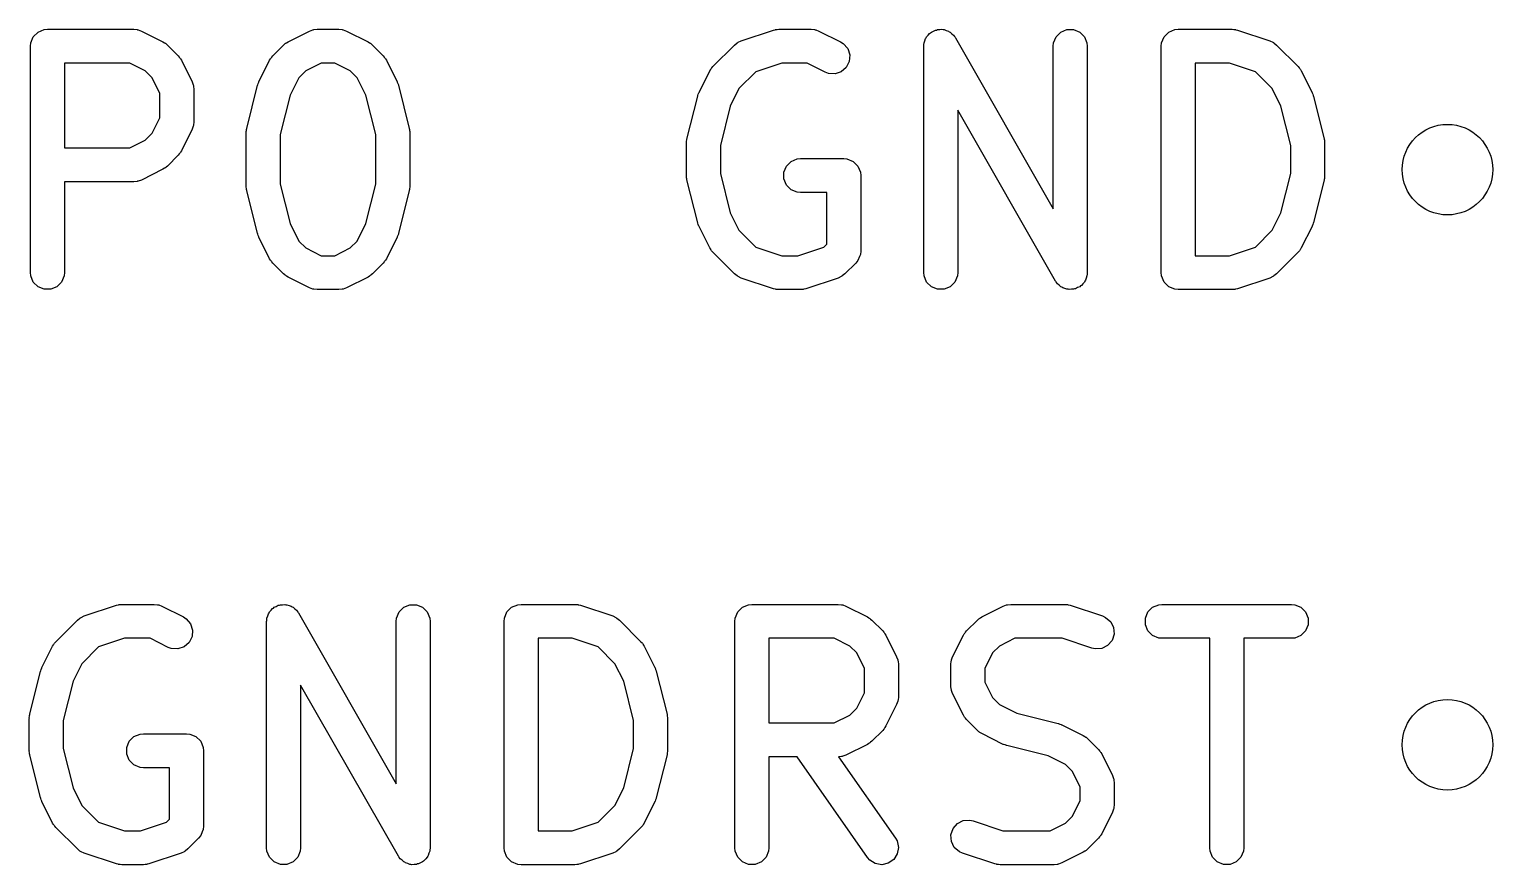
# Model space of a CAD drawing. Extents: x 2.61 to 8.6, y -5.69 to -1.89.
# Drawn here: x 7.8631 to 8.1173, y -2.4371 to -2.2918 of the extents above; entities that cross this region are included whole.
import ezdxf

# ---------------------------------------------------------------- set-up
doc = ezdxf.new("R2010")
doc.units = 0
doc.header["$MEASUREMENT"] = 0
doc.layers.add('BLACK', color=7, linetype='CONTINUOUS')

msp = doc.modelspace()

# ---------------------------------------------------------------- linework, layer by layer
at = {"layer": 'BLACK', "linetype": 'CONTINUOUS'}
for p, q in [((7.86332, -2.29421), (7.86376, -2.29315)), ((7.86376, -2.29315), (7.86458, -2.29233)), ((7.86458, -2.29233), (7.86564, -2.29189)), ((7.86564, -2.29189), (7.86622, -2.29184)), ((7.86622, -2.29184), (7.88121, -2.29184)), ((7.88121, -2.29184), (7.88179, -2.29189)), ((7.88179, -2.29189), (7.88189, -2.29193)), ((7.88189, -2.29193), (7.88199, -2.29194)), ((7.88199, -2.29194), (7.88254, -2.29215)), ((7.88254, -2.29215), (7.88628, -2.29402)), ((7.90802, -2.29402), (7.91177, -2.29215)), ((7.91177, -2.29215), (7.91231, -2.29194)), ((7.91231, -2.29194), (7.91241, -2.29193)), ((7.91241, -2.29193), (7.91251, -2.29189)), ((7.91251, -2.29189), (7.91309, -2.29184)), ((7.91309, -2.29184), (7.91684, -2.29184)), ((7.91684, -2.29184), (7.91741, -2.29189)), ((7.91741, -2.29189), (7.91751, -2.29193)), ((7.91751, -2.29193), (7.91762, -2.29194)), ((7.91762, -2.29194), (7.91816, -2.29215)), ((7.91816, -2.29215), (7.92191, -2.29402)), ((7.98675, -2.29386), (7.99237, -2.29199)), ((7.99237, -2.29199), (7.99266, -2.29192)), ((7.99266, -2.29192), (7.99273, -2.29189)), ((7.99273, -2.29189), (7.99284, -2.29188)), ((7.99284, -2.29188), (7.99294, -2.29186)), ((7.99294, -2.29186), (7.99302, -2.29187)), ((7.99302, -2.29187), (7.99331, -2.29184)), ((7.99331, -2.29184), (7.99893, -2.29184)), ((7.99893, -2.29184), (7.99951, -2.29189)), ((7.99951, -2.29189), (7.99961, -2.29193)), ((7.99961, -2.29193), (7.99971, -2.29194)), ((7.99971, -2.29194), (8.00025, -2.29215)), ((8.00025, -2.29215), (8.004, -2.29402)), ((8.01879, -2.29347), (8.0189, -2.29332)), ((8.0189, -2.29332), (8.01897, -2.29315)), ((8.01897, -2.29315), (8.01925, -2.29287)), ((8.01925, -2.29287), (8.01949, -2.29256)), ((8.01949, -2.29256), (8.01966, -2.29247)), ((8.01966, -2.29247), (8.01979, -2.29233)), ((8.01979, -2.29233), (8.02015, -2.29218)), ((8.02015, -2.29218), (8.02049, -2.29199)), ((8.02049, -2.29199), (8.02068, -2.29197)), ((8.02068, -2.29197), (8.02085, -2.29189)), ((8.02085, -2.29189), (8.02125, -2.29189)), ((8.02125, -2.29189), (8.02163, -2.29184)), ((8.02163, -2.29184), (8.02182, -2.29189)), ((8.02182, -2.29189), (8.022, -2.29189)), ((8.022, -2.29189), (8.02237, -2.29204)), ((8.02237, -2.29204), (8.02275, -2.29215)), ((8.02275, -2.29215), (8.0229, -2.29226)), ((8.0229, -2.29226), (8.02307, -2.29233)), ((8.02307, -2.29233), (8.02335, -2.29261)), ((8.02335, -2.29261), (8.02366, -2.29285)), ((8.02366, -2.29285), (8.02383, -2.29309)), ((8.02383, -2.29309), (8.02388, -2.29315)), ((8.02388, -2.29315), (8.02391, -2.2932)), ((8.02391, -2.2932), (8.02399, -2.29333)), ((8.02399, -2.29333), (8.04097, -2.32304)), ((8.04103, -2.29421), (8.04147, -2.29315)), ((8.04147, -2.29315), (8.04229, -2.29233)), ((8.04229, -2.29233), (8.04335, -2.29189)), ((8.04335, -2.29189), (8.0445, -2.29189)), ((8.0445, -2.29189), (8.04557, -2.29233)), ((8.04557, -2.29233), (8.04638, -2.29315)), ((8.04638, -2.29315), (8.04682, -2.29421)), ((8.05978, -2.29421), (8.06022, -2.29315)), ((8.06022, -2.29315), (8.06103, -2.29233)), ((8.06103, -2.29233), (8.0621, -2.29189)), ((8.0621, -2.29189), (8.06267, -2.29184)), ((8.06267, -2.29184), (8.07205, -2.29184)), ((8.07205, -2.29184), (8.07234, -2.29187)), ((8.07234, -2.29187), (8.07242, -2.29186)), ((8.07242, -2.29186), (8.07252, -2.29188)), ((8.07252, -2.29188), (8.07262, -2.29189)), ((8.07262, -2.29189), (8.0727, -2.29192)), ((8.0727, -2.29192), (8.07298, -2.29199)), ((8.07298, -2.29199), (8.07861, -2.29386)), ((7.86326, -2.29479), (7.86332, -2.29421)), ((7.86326, -2.33416), (7.86326, -2.29479)), ((7.88628, -2.29402), (7.88653, -2.29418)), ((7.88653, -2.29418), (7.8866, -2.29421)), ((7.8866, -2.29421), (7.88669, -2.29428)), ((7.88669, -2.29428), (7.88677, -2.29433)), ((7.88677, -2.29433), (7.88683, -2.29439)), ((7.88683, -2.29439), (7.88705, -2.29458)), ((7.88705, -2.29458), (7.88893, -2.29645)), ((7.90537, -2.29645), (7.90725, -2.29458)), ((7.90725, -2.29458), (7.90747, -2.29439)), ((7.90747, -2.29439), (7.90753, -2.29433)), ((7.90753, -2.29433), (7.90761, -2.29428)), ((7.90761, -2.29428), (7.9077, -2.29421)), ((7.9077, -2.29421), (7.90777, -2.29418)), ((7.90777, -2.29418), (7.90802, -2.29402)), ((7.92191, -2.29402), (7.92215, -2.29418)), ((7.92215, -2.29418), (7.92223, -2.29421)), ((7.92223, -2.29421), (7.92231, -2.29428)), ((7.92231, -2.29428), (7.9224, -2.29433)), ((7.9224, -2.29433), (7.92245, -2.29439)), ((7.92245, -2.29439), (7.92267, -2.29458)), ((7.92267, -2.29458), (7.92455, -2.29645)), ((7.98185, -2.29833), (7.98559, -2.29458)), ((7.98559, -2.29458), (7.98604, -2.29421)), ((7.98604, -2.29421), (7.98614, -2.29417)), ((7.98614, -2.29417), (7.98622, -2.2941)), ((7.98622, -2.2941), (7.98675, -2.29386)), ((8.004, -2.29402), (8.00449, -2.29433)), ((8.00449, -2.29433), (8.00525, -2.2952)), ((8.00525, -2.2952), (8.00561, -2.2963)), ((8.01848, -2.29458), (8.0185, -2.29451)), ((8.01849, -2.29464), (8.01848, -2.29458)), ((8.01848, -2.29479), (8.01849, -2.29464)), ((8.01848, -2.33416), (8.01848, -2.29479)), ((8.0185, -2.29451), (8.01853, -2.29421)), ((8.01853, -2.29421), (8.01868, -2.29385)), ((8.01868, -2.29385), (8.01879, -2.29347)), ((8.04097, -2.29479), (8.04103, -2.29421)), ((8.04097, -2.32304), (8.04097, -2.29479)), ((8.04682, -2.29421), (8.04688, -2.29479)), ((8.04688, -2.29479), (8.04688, -2.33416)), ((8.05972, -2.29479), (8.05978, -2.29421)), ((8.05972, -2.33416), (8.05972, -2.29479)), ((8.07861, -2.29386), (8.07913, -2.2941)), ((8.07913, -2.2941), (8.07921, -2.29417)), ((8.07921, -2.29417), (8.07931, -2.29421)), ((8.07931, -2.29421), (8.07976, -2.29458)), ((8.07976, -2.29458), (8.08351, -2.29833)), ((7.88052, -2.29774), (7.86917, -2.29774)), ((7.86917, -2.29774), (7.86917, -2.31246)), ((7.88322, -2.29909), (7.88052, -2.29774)), ((7.88893, -2.29645), (7.88911, -2.29668)), ((7.88911, -2.29668), (7.88917, -2.29673)), ((7.88917, -2.29673), (7.88923, -2.29682)), ((7.88923, -2.29682), (7.88929, -2.2969)), ((7.88929, -2.2969), (7.88932, -2.29697)), ((7.88932, -2.29697), (7.88948, -2.29722)), ((7.88948, -2.29722), (7.89135, -2.30097)), ((7.90295, -2.30097), (7.90482, -2.29722)), ((7.90482, -2.29722), (7.90498, -2.29697)), ((7.90498, -2.29697), (7.90501, -2.2969)), ((7.90501, -2.2969), (7.90507, -2.29682)), ((7.90507, -2.29682), (7.90513, -2.29673)), ((7.90513, -2.29673), (7.90519, -2.29668)), ((7.90519, -2.29668), (7.90537, -2.29645)), ((7.91378, -2.29774), (7.91109, -2.29909)), ((7.91614, -2.29774), (7.91378, -2.29774)), ((7.91884, -2.29909), (7.91614, -2.29774)), ((7.92455, -2.29645), (7.92473, -2.29668)), ((7.92473, -2.29668), (7.92479, -2.29673)), ((7.92479, -2.29673), (7.92485, -2.29682)), ((7.92485, -2.29682), (7.92491, -2.2969)), ((7.92491, -2.2969), (7.92494, -2.29697)), ((7.92494, -2.29697), (7.9251, -2.29722)), ((7.9251, -2.29722), (7.92698, -2.30097)), ((7.9816, -2.2986), (7.98166, -2.29855)), ((7.98166, -2.29855), (7.98185, -2.29833)), ((7.99379, -2.29774), (7.98928, -2.29925)), ((7.99823, -2.29774), (7.99379, -2.29774)), ((8.00136, -2.29931), (7.99823, -2.29774)), ((8.00501, -2.29848), (8.00414, -2.29923)), ((8.00553, -2.29744), (8.00501, -2.29848)), ((8.00561, -2.2963), (8.00553, -2.29744)), ((8.07157, -2.29774), (8.06563, -2.29774)), ((8.06563, -2.29774), (8.06563, -2.33121)), ((8.07608, -2.29925), (8.07157, -2.29774)), ((8.08351, -2.29833), (8.08369, -2.29855)), ((8.08369, -2.29855), (8.08375, -2.2986)), ((7.88441, -2.30029), (7.88322, -2.29909)), ((7.88576, -2.30299), (7.88441, -2.30029)), ((7.89135, -2.30097), (7.89156, -2.30151)), ((7.90283, -2.30127), (7.90292, -2.30103)), ((7.90292, -2.30103), (7.90293, -2.30101)), ((7.90293, -2.30101), (7.90295, -2.30097)), ((7.90989, -2.30029), (7.90837, -2.30332)), ((7.91109, -2.29909), (7.90989, -2.30029)), ((7.92003, -2.30029), (7.91884, -2.29909)), ((7.92155, -2.30332), (7.92003, -2.30029)), ((7.92698, -2.30097), (7.92699, -2.30101)), ((7.92699, -2.30101), (7.927, -2.30103)), ((7.927, -2.30103), (7.92709, -2.30127)), ((7.97942, -2.30284), (7.98129, -2.29909)), ((7.98129, -2.29909), (7.98145, -2.29885)), ((7.98145, -2.29885), (7.98148, -2.29877)), ((7.98148, -2.29877), (7.98154, -2.29869)), ((7.98154, -2.29869), (7.9816, -2.2986)), ((7.98928, -2.29925), (7.98636, -2.30216)), ((8.0019, -2.29951), (8.00136, -2.29931)), ((8.00305, -2.29959), (8.0019, -2.29951)), ((8.00414, -2.29923), (8.00305, -2.29959)), ((8.07899, -2.30216), (8.07608, -2.29925)), ((8.08375, -2.2986), (8.08381, -2.29869)), ((8.08381, -2.29869), (8.08388, -2.29877)), ((8.08388, -2.29877), (8.08391, -2.29885)), ((8.08391, -2.29885), (8.08406, -2.29909)), ((8.08406, -2.29909), (8.08594, -2.30284)), ((7.88576, -2.30722), (7.88576, -2.30299)), ((7.89156, -2.30151), (7.89157, -2.30162)), ((7.89157, -2.30162), (7.89161, -2.30171)), ((7.89161, -2.30171), (7.89167, -2.30229)), ((7.89167, -2.30229), (7.89167, -2.30791)), ((7.90085, -2.30907), (7.90272, -2.30157)), ((7.90272, -2.30157), (7.90274, -2.30153)), ((7.90274, -2.30151), (7.90283, -2.30127)), ((7.90274, -2.30153), (7.90274, -2.30151)), ((7.90837, -2.30332), (7.90666, -2.31015)), ((7.92326, -2.31015), (7.92155, -2.30332)), ((7.92709, -2.30127), (7.92718, -2.30151)), ((7.92718, -2.30151), (7.92718, -2.30153)), ((7.92718, -2.30153), (7.9272, -2.30157)), ((7.9272, -2.30157), (7.92907, -2.30907)), ((7.97732, -2.31095), (7.97919, -2.30345)), ((7.97919, -2.30345), (7.97921, -2.30341)), ((7.97921, -2.30338), (7.9793, -2.30314)), ((7.97921, -2.30341), (7.97921, -2.30338)), ((7.9793, -2.30314), (7.97939, -2.3029)), ((7.97939, -2.3029), (7.9794, -2.30289)), ((7.9794, -2.30289), (7.97942, -2.30284)), ((7.98636, -2.30216), (7.98484, -2.30519)), ((8.08051, -2.30519), (8.07899, -2.30216)), ((8.08594, -2.30284), (8.08595, -2.30289)), ((8.08595, -2.30289), (8.08597, -2.3029)), ((8.08597, -2.3029), (8.08605, -2.30314)), ((8.08605, -2.30314), (8.08614, -2.30338)), ((8.08614, -2.30338), (8.08615, -2.30341)), ((8.08615, -2.30341), (8.08616, -2.30345)), ((8.08616, -2.30345), (8.08804, -2.31095)), ((7.98484, -2.30519), (7.98314, -2.31203)), ((8.04136, -2.33563), (8.02438, -2.30591)), ((8.02438, -2.30591), (8.02438, -2.33416)), ((8.08222, -2.31203), (8.08051, -2.30519)), ((7.88441, -2.30991), (7.88576, -2.30722)), ((7.89156, -2.30869), (7.89135, -2.30923)), ((7.89157, -2.30859), (7.89156, -2.30869)), ((7.89161, -2.30849), (7.89157, -2.30859)), ((7.89167, -2.30791), (7.89161, -2.30849)), ((7.88052, -2.31246), (7.88322, -2.31111)), ((7.88322, -2.31111), (7.88441, -2.30991)), ((7.89135, -2.30923), (7.88948, -2.31298)), ((7.90076, -2.30964), (7.90079, -2.30943)), ((7.90077, -2.30969), (7.90076, -2.30964)), ((7.90076, -2.30979), (7.90077, -2.30969)), ((7.90076, -2.31916), (7.90076, -2.30979)), ((7.90079, -2.30943), (7.90082, -2.30921)), ((7.90082, -2.30921), (7.90083, -2.30917)), ((7.90083, -2.30917), (7.90085, -2.30907)), ((7.90666, -2.31015), (7.90666, -2.3188)), ((7.92326, -2.3188), (7.92326, -2.31015)), ((7.92907, -2.30907), (7.92909, -2.30917)), ((7.92909, -2.30917), (7.92911, -2.30921)), ((7.92911, -2.30921), (7.92913, -2.30943)), ((7.92913, -2.30943), (7.92916, -2.30964)), ((7.92916, -2.30964), (7.92915, -2.30969)), ((7.92915, -2.30969), (7.92916, -2.30979)), ((7.92916, -2.30979), (7.92916, -2.31916)), ((7.97727, -2.3113), (7.97729, -2.31109)), ((7.97729, -2.31109), (7.9773, -2.31105)), ((7.9773, -2.31105), (7.97732, -2.31095)), ((8.08804, -2.31095), (8.08805, -2.31105)), ((8.08805, -2.31105), (8.08807, -2.31109)), ((8.08807, -2.31109), (8.08809, -2.3113)), ((7.86917, -2.31246), (7.88052, -2.31246)), ((7.88893, -2.31375), (7.88705, -2.31563)), ((7.88911, -2.31352), (7.88893, -2.31375)), ((7.88917, -2.31347), (7.88911, -2.31352)), ((7.88923, -2.31338), (7.88917, -2.31347)), ((7.88929, -2.3133), (7.88923, -2.31338)), ((7.88932, -2.31323), (7.88929, -2.3133)), ((7.88948, -2.31298), (7.88932, -2.31323)), ((7.97723, -2.31152), (7.97727, -2.3113)), ((7.97724, -2.31156), (7.97723, -2.31152)), ((7.97723, -2.31166), (7.97724, -2.31156)), ((7.97723, -2.31729), (7.97723, -2.31166)), ((7.98314, -2.31203), (7.98314, -2.31692)), ((8.08222, -2.31692), (8.08222, -2.31203)), ((8.08809, -2.3113), (8.08812, -2.31152)), ((8.08812, -2.31152), (8.08811, -2.31156)), ((8.08811, -2.31156), (8.08812, -2.31166)), ((8.08812, -2.31166), (8.08812, -2.31729)), ((7.88628, -2.31618), (7.88254, -2.31805)), ((7.88653, -2.31602), (7.88628, -2.31618)), ((7.8866, -2.31599), (7.88653, -2.31602)), ((7.88669, -2.31593), (7.8866, -2.31599)), ((7.88677, -2.31587), (7.88669, -2.31593)), ((7.88683, -2.31581), (7.88677, -2.31587)), ((7.88705, -2.31563), (7.88683, -2.31581)), ((7.99416, -2.31671), (7.9946, -2.31565)), ((7.9946, -2.31565), (7.99542, -2.31483)), ((7.99542, -2.31483), (7.99648, -2.31439)), ((7.99648, -2.31439), (7.99706, -2.31433)), ((7.99706, -2.31433), (8.00456, -2.31433)), ((8.00456, -2.31433), (8.00513, -2.31439)), ((8.00513, -2.31439), (8.0062, -2.31483)), ((8.0062, -2.31483), (8.00701, -2.31565)), ((8.00701, -2.31565), (8.00745, -2.31671)), ((7.88121, -2.31837), (7.86917, -2.31837)), ((7.86917, -2.31837), (7.86917, -2.33416)), ((7.88179, -2.31831), (7.88121, -2.31837)), ((7.88189, -2.31827), (7.88179, -2.31831)), ((7.88199, -2.31826), (7.88189, -2.31827)), ((7.88254, -2.31805), (7.88199, -2.31826)), ((7.90666, -2.3188), (7.90837, -2.32563)), ((7.92155, -2.32563), (7.92326, -2.3188)), ((7.97724, -2.31739), (7.97723, -2.31729)), ((7.97723, -2.31743), (7.97724, -2.31739)), ((7.97727, -2.31765), (7.97723, -2.31743)), ((7.97729, -2.31786), (7.97727, -2.31765)), ((7.9773, -2.3179), (7.97729, -2.31786)), ((7.97732, -2.318), (7.9773, -2.3179)), ((7.97919, -2.3255), (7.97732, -2.318)), ((7.98314, -2.31692), (7.98484, -2.32376)), ((7.99416, -2.31786), (7.99416, -2.31671)), ((7.9946, -2.31893), (7.99416, -2.31786)), ((8.00745, -2.31671), (8.00751, -2.31729)), ((8.00751, -2.31729), (8.00751, -2.33041)), ((8.08051, -2.32376), (8.08222, -2.31692)), ((8.08804, -2.318), (8.08616, -2.3255)), ((8.08805, -2.3179), (8.08804, -2.318)), ((8.08807, -2.31786), (8.08805, -2.3179)), ((8.08809, -2.31765), (8.08807, -2.31786)), ((8.08812, -2.31743), (8.08809, -2.31765)), ((8.08812, -2.31729), (8.08811, -2.31739)), ((8.08811, -2.31739), (8.08812, -2.31743)), ((7.90077, -2.31926), (7.90076, -2.31916)), ((7.90076, -2.31931), (7.90077, -2.31926)), ((7.90079, -2.31952), (7.90076, -2.31931)), ((7.90082, -2.31974), (7.90079, -2.31952)), ((7.90083, -2.31978), (7.90082, -2.31974)), ((7.90085, -2.31988), (7.90083, -2.31978)), ((7.90272, -2.32738), (7.90085, -2.31988)), ((7.92907, -2.31988), (7.9272, -2.32738)), ((7.92909, -2.31978), (7.92907, -2.31988)), ((7.92911, -2.31974), (7.92909, -2.31978)), ((7.92913, -2.31952), (7.92911, -2.31974)), ((7.92916, -2.31931), (7.92913, -2.31952)), ((7.92916, -2.31916), (7.92915, -2.31926)), ((7.92915, -2.31926), (7.92916, -2.31931)), ((7.99542, -2.31974), (7.9946, -2.31893)), ((7.99648, -2.32018), (7.99542, -2.31974)), ((7.99706, -2.32024), (7.99648, -2.32018)), ((8.0016, -2.32024), (7.99706, -2.32024)), ((8.0016, -2.32919), (8.0016, -2.32024)), ((7.98484, -2.32376), (7.98636, -2.32679)), ((8.07899, -2.32679), (8.08051, -2.32376)), ((7.90837, -2.32563), (7.90989, -2.32866)), ((7.92003, -2.32866), (7.92155, -2.32563)), ((7.97921, -2.32554), (7.97919, -2.3255)), ((7.97921, -2.32557), (7.97921, -2.32554)), ((7.9793, -2.32581), (7.97921, -2.32557)), ((7.97939, -2.32605), (7.9793, -2.32581)), ((7.9794, -2.32606), (7.97939, -2.32605)), ((7.97942, -2.32611), (7.9794, -2.32606)), ((7.98129, -2.32986), (7.97942, -2.32611)), ((8.08594, -2.32611), (8.08406, -2.32986)), ((8.08595, -2.32606), (8.08594, -2.32611)), ((8.08597, -2.32605), (8.08595, -2.32606)), ((8.08605, -2.32581), (8.08597, -2.32605)), ((8.08614, -2.32557), (8.08605, -2.32581)), ((8.08615, -2.32554), (8.08614, -2.32557)), ((8.08616, -2.3255), (8.08615, -2.32554)), ((7.90274, -2.32742), (7.90272, -2.32738)), ((7.90274, -2.32744), (7.90274, -2.32742)), ((7.90283, -2.32768), (7.90274, -2.32744)), ((7.90292, -2.32792), (7.90283, -2.32768)), ((7.90293, -2.32794), (7.90292, -2.32792)), ((7.90295, -2.32798), (7.90293, -2.32794)), ((7.90482, -2.33173), (7.90295, -2.32798)), ((7.90989, -2.32866), (7.91109, -2.32986)), ((7.91884, -2.32986), (7.92003, -2.32866)), ((7.92698, -2.32798), (7.9251, -2.33173)), ((7.92699, -2.32794), (7.92698, -2.32798)), ((7.927, -2.32792), (7.92699, -2.32794)), ((7.92709, -2.32768), (7.927, -2.32792)), ((7.92718, -2.32744), (7.92709, -2.32768)), ((7.9272, -2.32738), (7.92718, -2.32742)), ((7.92718, -2.32742), (7.92718, -2.32744)), ((7.98636, -2.32679), (7.98928, -2.3297)), ((8.07608, -2.3297), (8.07899, -2.32679)), ((7.91109, -2.32986), (7.91378, -2.33121)), ((7.91378, -2.33121), (7.91614, -2.33121)), ((7.91614, -2.33121), (7.91884, -2.32986)), ((7.98145, -2.3301), (7.98129, -2.32986)), ((7.98148, -2.33018), (7.98145, -2.3301)), ((7.98154, -2.33026), (7.98148, -2.33018)), ((7.9816, -2.33035), (7.98154, -2.33026)), ((7.98166, -2.3304), (7.9816, -2.33035)), ((7.98185, -2.33062), (7.98166, -2.3304)), ((7.98559, -2.33437), (7.98185, -2.33062)), ((7.98928, -2.3297), (7.99379, -2.33121)), ((7.99379, -2.33121), (7.99658, -2.33121)), ((7.99658, -2.33121), (8.00109, -2.3297)), ((8.00109, -2.3297), (8.0016, -2.32919)), ((8.0073, -2.33136), (8.00701, -2.33205)), ((8.00745, -2.33099), (8.0073, -2.33136)), ((8.00751, -2.33041), (8.00745, -2.33099)), ((8.06563, -2.33121), (8.07157, -2.33121)), ((8.07157, -2.33121), (8.07608, -2.3297)), ((8.08351, -2.33062), (8.07976, -2.33437)), ((8.08369, -2.3304), (8.08351, -2.33062)), ((8.08375, -2.33035), (8.08369, -2.3304)), ((8.08381, -2.33026), (8.08375, -2.33035)), ((8.08388, -2.33018), (8.08381, -2.33026)), ((8.08391, -2.3301), (8.08388, -2.33018)), ((8.08406, -2.32986), (8.08391, -2.3301)), ((7.90498, -2.33198), (7.90482, -2.33173)), ((7.90501, -2.33205), (7.90498, -2.33198)), ((7.90507, -2.33213), (7.90501, -2.33205)), ((7.90513, -2.33222), (7.90507, -2.33213)), ((7.90519, -2.33227), (7.90513, -2.33222)), ((7.90537, -2.3325), (7.90519, -2.33227)), ((7.90725, -2.33437), (7.90537, -2.3325)), ((7.92455, -2.3325), (7.92267, -2.33437)), ((7.92473, -2.33227), (7.92455, -2.3325)), ((7.92479, -2.33222), (7.92473, -2.33227)), ((7.92485, -2.33213), (7.92479, -2.33222)), ((7.92491, -2.33205), (7.92485, -2.33213)), ((7.92494, -2.33198), (7.92491, -2.33205)), ((7.9251, -2.33173), (7.92494, -2.33198)), ((8.00664, -2.3325), (8.00477, -2.33437)), ((8.00701, -2.33205), (8.00664, -2.3325)), ((7.86332, -2.33474), (7.86326, -2.33416)), ((7.86376, -2.3358), (7.86332, -2.33474)), ((7.86458, -2.33662), (7.86376, -2.3358)), ((7.86564, -2.33706), (7.86458, -2.33662)), ((7.86786, -2.33662), (7.86679, -2.33706)), ((7.86867, -2.3358), (7.86786, -2.33662)), ((7.86911, -2.33474), (7.86867, -2.3358)), ((7.86917, -2.33416), (7.86911, -2.33474)), ((7.90747, -2.33456), (7.90725, -2.33437)), ((7.90753, -2.33462), (7.90747, -2.33456)), ((7.90761, -2.33467), (7.90753, -2.33462)), ((7.9077, -2.33474), (7.90761, -2.33467)), ((7.90777, -2.33477), (7.9077, -2.33474)), ((7.90802, -2.33493), (7.90777, -2.33477)), ((7.91177, -2.3368), (7.90802, -2.33493)), ((7.92191, -2.33493), (7.91816, -2.3368)), ((7.92215, -2.33477), (7.92191, -2.33493)), ((7.92223, -2.33474), (7.92215, -2.33477)), ((7.92231, -2.33467), (7.92223, -2.33474)), ((7.9224, -2.33462), (7.92231, -2.33467)), ((7.92245, -2.33456), (7.9224, -2.33462)), ((7.92267, -2.33437), (7.92245, -2.33456)), ((7.98604, -2.33474), (7.98559, -2.33437)), ((7.98614, -2.33478), (7.98604, -2.33474)), ((7.98622, -2.33485), (7.98614, -2.33478)), ((7.98675, -2.33509), (7.98622, -2.33485)), ((7.99237, -2.33696), (7.98675, -2.33509)), ((8.00361, -2.33509), (7.99799, -2.33696)), ((8.00414, -2.33485), (8.00361, -2.33509)), ((8.00422, -2.33478), (8.00414, -2.33485)), ((8.00432, -2.33474), (8.00422, -2.33478)), ((8.00477, -2.33437), (8.00432, -2.33474)), ((8.01853, -2.33474), (8.01848, -2.33416)), ((8.01897, -2.3358), (8.01853, -2.33474)), ((8.01979, -2.33662), (8.01897, -2.3358)), ((8.02085, -2.33706), (8.01979, -2.33662)), ((8.02307, -2.33662), (8.022, -2.33706)), ((8.02388, -2.3358), (8.02307, -2.33662)), ((8.02432, -2.33474), (8.02388, -2.3358)), ((8.02438, -2.33416), (8.02432, -2.33474)), ((8.04145, -2.33575), (8.04136, -2.33563)), ((8.04147, -2.3358), (8.04145, -2.33575)), ((8.04153, -2.33586), (8.04147, -2.3358)), ((8.0417, -2.3361), (8.04153, -2.33586)), ((8.04201, -2.33634), (8.0417, -2.3361)), ((8.04229, -2.33662), (8.04201, -2.33634)), ((8.04246, -2.33669), (8.04229, -2.33662)), ((8.04261, -2.3368), (8.04246, -2.33669)), ((8.04557, -2.33662), (8.0452, -2.33677)), ((8.0457, -2.33648), (8.04557, -2.33662)), ((8.04586, -2.33639), (8.0457, -2.33648)), ((8.0461, -2.33608), (8.04586, -2.33639)), ((8.04638, -2.3358), (8.0461, -2.33608)), ((8.04645, -2.33563), (8.04638, -2.3358)), ((8.04657, -2.33548), (8.04645, -2.33563)), ((8.04667, -2.3351), (8.04657, -2.33548)), ((8.04682, -2.33474), (8.04667, -2.3351)), ((8.04685, -2.33444), (8.04682, -2.33474)), ((8.04687, -2.33437), (8.04685, -2.33444)), ((8.04688, -2.33416), (8.04686, -2.33431)), ((8.04686, -2.33431), (8.04687, -2.33437)), ((8.05978, -2.33474), (8.05972, -2.33416)), ((8.06022, -2.3358), (8.05978, -2.33474)), ((8.06103, -2.33662), (8.06022, -2.3358)), ((8.0621, -2.33706), (8.06103, -2.33662)), ((8.07861, -2.33509), (8.07298, -2.33696)), ((8.07913, -2.33485), (8.07861, -2.33509)), ((8.07921, -2.33478), (8.07913, -2.33485)), ((8.07931, -2.33474), (8.07921, -2.33478)), ((8.07976, -2.33437), (8.07931, -2.33474)), ((7.86679, -2.33706), (7.86564, -2.33706)), ((7.91231, -2.33701), (7.91177, -2.3368)), ((7.91241, -2.33702), (7.91231, -2.33701)), ((7.91251, -2.33706), (7.91241, -2.33702)), ((7.91309, -2.33711), (7.91251, -2.33706)), ((7.91684, -2.33711), (7.91309, -2.33711)), ((7.91741, -2.33706), (7.91684, -2.33711)), ((7.91751, -2.33702), (7.91741, -2.33706)), ((7.91762, -2.33701), (7.91751, -2.33702)), ((7.91816, -2.3368), (7.91762, -2.33701)), ((7.99266, -2.33703), (7.99237, -2.33696)), ((7.99273, -2.33706), (7.99266, -2.33703)), ((7.99284, -2.33707), (7.99273, -2.33706)), ((7.99294, -2.33709), (7.99284, -2.33707)), ((7.99302, -2.33708), (7.99294, -2.33709)), ((7.99331, -2.33711), (7.99302, -2.33708)), ((7.99706, -2.33711), (7.99331, -2.33711)), ((7.99735, -2.33708), (7.99706, -2.33711)), ((7.99743, -2.33709), (7.99735, -2.33708)), ((7.99753, -2.33707), (7.99743, -2.33709)), ((7.99763, -2.33706), (7.99753, -2.33707)), ((7.9977, -2.33703), (7.99763, -2.33706)), ((7.99799, -2.33696), (7.9977, -2.33703)), ((8.022, -2.33706), (8.02085, -2.33706)), ((8.04299, -2.33691), (8.04261, -2.3368)), ((8.04335, -2.33706), (8.04299, -2.33691)), ((8.04354, -2.33706), (8.04335, -2.33706)), ((8.04372, -2.33711), (8.04354, -2.33706)), ((8.04411, -2.33706), (8.04372, -2.33711)), ((8.0445, -2.33706), (8.04411, -2.33706)), ((8.04468, -2.33698), (8.0445, -2.33706)), ((8.04486, -2.33696), (8.04468, -2.33698)), ((8.0452, -2.33677), (8.04486, -2.33696)), ((8.06267, -2.33711), (8.0621, -2.33706)), ((8.07205, -2.33711), (8.06267, -2.33711)), ((8.07234, -2.33708), (8.07205, -2.33711)), ((8.07242, -2.33709), (8.07234, -2.33708)), ((8.07252, -2.33707), (8.07242, -2.33709)), ((8.07262, -2.33706), (8.07252, -2.33707)), ((8.0727, -2.33703), (8.07262, -2.33706)), ((8.07298, -2.33696), (8.0727, -2.33703)), ((7.87258, -2.39386), (7.8782, -2.39199)), ((7.8782, -2.39199), (7.87849, -2.39192)), ((7.87849, -2.39192), (7.87856, -2.39189)), ((7.87856, -2.39189), (7.87866, -2.39188)), ((7.87866, -2.39188), (7.87876, -2.39186)), ((7.87876, -2.39186), (7.87884, -2.39187)), ((7.87884, -2.39187), (7.87913, -2.39184)), ((7.87913, -2.39184), (7.88476, -2.39184)), ((7.88476, -2.39184), (7.88533, -2.39189)), ((7.88533, -2.39189), (7.88543, -2.39193)), ((7.88543, -2.39193), (7.88554, -2.39194)), ((7.88554, -2.39194), (7.88608, -2.39215)), ((7.88608, -2.39215), (7.88983, -2.39402)), ((7.90508, -2.39287), (7.90532, -2.39256)), ((7.90532, -2.39256), (7.90548, -2.39247)), ((7.90548, -2.39247), (7.90561, -2.39233)), ((7.90561, -2.39233), (7.90598, -2.39218)), ((7.90598, -2.39218), (7.90632, -2.39199)), ((7.90632, -2.39199), (7.90651, -2.39197)), ((7.90651, -2.39197), (7.90668, -2.39189)), ((7.90668, -2.39189), (7.90707, -2.39189)), ((7.90707, -2.39189), (7.90746, -2.39184)), ((7.90746, -2.39184), (7.90764, -2.39189)), ((7.90764, -2.39189), (7.90783, -2.39189)), ((7.90783, -2.39189), (7.90819, -2.39204)), ((7.90819, -2.39204), (7.90857, -2.39215)), ((7.90857, -2.39215), (7.90872, -2.39226)), ((7.90872, -2.39226), (7.9089, -2.39233)), ((7.9089, -2.39233), (7.90917, -2.39261)), ((7.90917, -2.39261), (7.90948, -2.39285)), ((7.9273, -2.39315), (7.92811, -2.39233)), ((7.92811, -2.39233), (7.92918, -2.39189)), ((7.92918, -2.39189), (7.93033, -2.39189)), ((7.93033, -2.39189), (7.93139, -2.39233)), ((7.93139, -2.39233), (7.93221, -2.39315)), ((7.94604, -2.39315), (7.94686, -2.39233)), ((7.94686, -2.39233), (7.94792, -2.39189)), ((7.94792, -2.39189), (7.9485, -2.39184)), ((7.9485, -2.39184), (7.95787, -2.39184)), ((7.95787, -2.39184), (7.95817, -2.39187)), ((7.95817, -2.39187), (7.95824, -2.39186)), ((7.95824, -2.39186), (7.95835, -2.39188)), ((7.95835, -2.39188), (7.95845, -2.39189)), ((7.95845, -2.39189), (7.95852, -2.39192)), ((7.95852, -2.39192), (7.95881, -2.39199)), ((7.95881, -2.39199), (7.96443, -2.39386)), ((7.98616, -2.39315), (7.98698, -2.39233)), ((7.98698, -2.39233), (7.98804, -2.39189)), ((7.98804, -2.39189), (7.98862, -2.39184)), ((7.98862, -2.39184), (8.00362, -2.39184)), ((8.00362, -2.39184), (8.00419, -2.39189)), ((8.00419, -2.39189), (8.00429, -2.39193)), ((8.00429, -2.39193), (8.0044, -2.39194)), ((8.0044, -2.39194), (8.00494, -2.39215)), ((8.00494, -2.39215), (8.00869, -2.39402)), ((8.02854, -2.39402), (8.03229, -2.39215)), ((8.03229, -2.39215), (8.03283, -2.39194)), ((8.03283, -2.39194), (8.03294, -2.39193)), ((8.03294, -2.39193), (8.03304, -2.39189)), ((8.03304, -2.39189), (8.03361, -2.39184)), ((8.03361, -2.39184), (8.04299, -2.39184)), ((8.04299, -2.39184), (8.04328, -2.39187)), ((8.04328, -2.39187), (8.04336, -2.39186)), ((8.04336, -2.39186), (8.04346, -2.39188)), ((8.04346, -2.39188), (8.04356, -2.39189)), ((8.04356, -2.39189), (8.04364, -2.39192)), ((8.04364, -2.39192), (8.04392, -2.39199)), ((8.04392, -2.39199), (8.04955, -2.39386)), ((8.05741, -2.39315), (8.05822, -2.39233)), ((8.05822, -2.39233), (8.05929, -2.39189)), ((8.05929, -2.39189), (8.05986, -2.39184)), ((8.05986, -2.39184), (8.08236, -2.39184)), ((8.08236, -2.39184), (8.08293, -2.39189)), ((8.08293, -2.39189), (8.084, -2.39233)), ((8.084, -2.39233), (8.08481, -2.39315)), ((7.86767, -2.39833), (7.87142, -2.39458)), ((7.87142, -2.39458), (7.87187, -2.39421)), ((7.87187, -2.39421), (7.87197, -2.39417)), ((7.87197, -2.39417), (7.87205, -2.3941)), ((7.87205, -2.3941), (7.87258, -2.39386)), ((7.88983, -2.39402), (7.89032, -2.39433)), ((7.89032, -2.39433), (7.89107, -2.3952)), ((7.9043, -2.39479), (7.90432, -2.39464)), ((7.9043, -2.43416), (7.9043, -2.39479)), ((7.90431, -2.39458), (7.90433, -2.39451)), ((7.90432, -2.39464), (7.90431, -2.39458)), ((7.90433, -2.39451), (7.90436, -2.39421)), ((7.90436, -2.39421), (7.90451, -2.39385)), ((7.90451, -2.39385), (7.90461, -2.39347)), ((7.90461, -2.39347), (7.90473, -2.39332)), ((7.90473, -2.39332), (7.9048, -2.39315)), ((7.9048, -2.39315), (7.90508, -2.39287)), ((7.90948, -2.39285), (7.90966, -2.39309)), ((7.90966, -2.39309), (7.90971, -2.39315)), ((7.90971, -2.39315), (7.90973, -2.3932)), ((7.90973, -2.3932), (7.90982, -2.39333)), ((7.90982, -2.39333), (7.9268, -2.42304)), ((7.9268, -2.39479), (7.92686, -2.39421)), ((7.9268, -2.42304), (7.9268, -2.39479)), ((7.92686, -2.39421), (7.9273, -2.39315)), ((7.93221, -2.39315), (7.93265, -2.39421)), ((7.93265, -2.39421), (7.93271, -2.39479)), ((7.93271, -2.39479), (7.93271, -2.43416)), ((7.94555, -2.39479), (7.9456, -2.39421)), ((7.94555, -2.43416), (7.94555, -2.39479)), ((7.9456, -2.39421), (7.94604, -2.39315)), ((7.96443, -2.39386), (7.96496, -2.3941)), ((7.96496, -2.3941), (7.96504, -2.39417)), ((7.96504, -2.39417), (7.96514, -2.39421)), ((7.96514, -2.39421), (7.96559, -2.39458)), ((7.96559, -2.39458), (7.96934, -2.39833)), ((7.98567, -2.39479), (7.98572, -2.39421)), ((7.98567, -2.43416), (7.98567, -2.39479)), ((7.98572, -2.39421), (7.98616, -2.39315)), ((8.00869, -2.39402), (8.00894, -2.39418)), ((8.00894, -2.39418), (8.00901, -2.39421)), ((8.00901, -2.39421), (8.00909, -2.39428)), ((8.00909, -2.39428), (8.00918, -2.39433)), ((8.00918, -2.39433), (8.00923, -2.39439)), ((8.00923, -2.39439), (8.00946, -2.39458)), ((8.00946, -2.39458), (8.01133, -2.39645)), ((8.0259, -2.39645), (8.02778, -2.39458)), ((8.02778, -2.39458), (8.028, -2.39439)), ((8.028, -2.39439), (8.02805, -2.39433)), ((8.02805, -2.39433), (8.02814, -2.39428)), ((8.02814, -2.39428), (8.02822, -2.39421)), ((8.02822, -2.39421), (8.0283, -2.39418)), ((8.0283, -2.39418), (8.02854, -2.39402)), ((8.04955, -2.39386), (8.05007, -2.3941)), ((8.05007, -2.3941), (8.05095, -2.39485)), ((8.05095, -2.39485), (8.05146, -2.39588)), ((8.05697, -2.39421), (8.05741, -2.39315)), ((8.05697, -2.39537), (8.05697, -2.39421)), ((8.08481, -2.39315), (8.08525, -2.39421)), ((8.08525, -2.39421), (8.08525, -2.39537)), ((7.89136, -2.39744), (7.89084, -2.39848)), ((7.89107, -2.3952), (7.89144, -2.3963)), ((7.89144, -2.3963), (7.89136, -2.39744)), ((8.01133, -2.39645), (8.01152, -2.39668)), ((8.01152, -2.39668), (8.01158, -2.39673)), ((8.01158, -2.39673), (8.01163, -2.39682)), ((8.01163, -2.39682), (8.0117, -2.3969)), ((8.0117, -2.3969), (8.01173, -2.39697)), ((8.01173, -2.39697), (8.01188, -2.39722)), ((8.01188, -2.39722), (8.01376, -2.40097)), ((8.02347, -2.40097), (8.02535, -2.39722)), ((8.02535, -2.39722), (8.02551, -2.39697)), ((8.02551, -2.39697), (8.02554, -2.3969)), ((8.02554, -2.3969), (8.0256, -2.39682)), ((8.0256, -2.39682), (8.02566, -2.39673)), ((8.02566, -2.39673), (8.02572, -2.39668)), ((8.02572, -2.39668), (8.0259, -2.39645)), ((8.05154, -2.39703), (8.05118, -2.39813)), ((8.05146, -2.39588), (8.05154, -2.39703)), ((8.05741, -2.39643), (8.05697, -2.39537)), ((8.05822, -2.39725), (8.05741, -2.39643)), ((8.05929, -2.39769), (8.05822, -2.39725)), ((8.05986, -2.39774), (8.05929, -2.39769)), ((8.08293, -2.39769), (8.08236, -2.39774)), ((8.084, -2.39725), (8.08293, -2.39769)), ((8.08481, -2.39643), (8.084, -2.39725)), ((8.08525, -2.39537), (8.08481, -2.39643)), ((7.86524, -2.40284), (7.86712, -2.39909)), ((7.86712, -2.39909), (7.86727, -2.39885)), ((7.86727, -2.39885), (7.8673, -2.39877)), ((7.8673, -2.39877), (7.86737, -2.39869)), ((7.86737, -2.39869), (7.86743, -2.3986)), ((7.86743, -2.3986), (7.86749, -2.39855)), ((7.86749, -2.39855), (7.86767, -2.39833)), ((7.8751, -2.39925), (7.87219, -2.40216)), ((7.87961, -2.39774), (7.8751, -2.39925)), ((7.88406, -2.39774), (7.87961, -2.39774)), ((7.88719, -2.39931), (7.88406, -2.39774)), ((7.88773, -2.39951), (7.88719, -2.39931)), ((7.88888, -2.39959), (7.88773, -2.39951)), ((7.88997, -2.39923), (7.88888, -2.39959)), ((7.89084, -2.39848), (7.88997, -2.39923)), ((7.95739, -2.39774), (7.95145, -2.39774)), ((7.95145, -2.39774), (7.95145, -2.43121)), ((7.9619, -2.39925), (7.95739, -2.39774)), ((7.96482, -2.40216), (7.9619, -2.39925)), ((7.96934, -2.39833), (7.96952, -2.39855)), ((7.96952, -2.39855), (7.96958, -2.3986)), ((7.96958, -2.3986), (7.96964, -2.39869)), ((7.96964, -2.39869), (7.9697, -2.39877)), ((7.9697, -2.39877), (7.96973, -2.39885)), ((7.96973, -2.39885), (7.96989, -2.39909)), ((7.96989, -2.39909), (7.97176, -2.40284)), ((8.00292, -2.39774), (7.99157, -2.39774)), ((7.99157, -2.39774), (7.99157, -2.41246)), ((8.00562, -2.39909), (8.00292, -2.39774)), ((8.00682, -2.40029), (8.00562, -2.39909)), ((8.03161, -2.39909), (8.03042, -2.40029)), ((8.03431, -2.39774), (8.03161, -2.39909)), ((8.04251, -2.39774), (8.03431, -2.39774)), ((8.04768, -2.39947), (8.04251, -2.39774)), ((8.04824, -2.39959), (8.04768, -2.39947)), ((8.04939, -2.39951), (8.04824, -2.39959)), ((8.05042, -2.399), (8.04939, -2.39951)), ((8.05118, -2.39813), (8.05042, -2.399)), ((8.06816, -2.39774), (8.05986, -2.39774)), ((8.06816, -2.43416), (8.06816, -2.39774)), ((8.08236, -2.39774), (8.07406, -2.39774)), ((8.07406, -2.39774), (8.07406, -2.43416)), ((7.87219, -2.40216), (7.87067, -2.40519)), ((7.96634, -2.40519), (7.96482, -2.40216)), ((8.00816, -2.40299), (8.00682, -2.40029)), ((8.01376, -2.40097), (8.01397, -2.40151)), ((8.01397, -2.40151), (8.01397, -2.40162)), ((8.01397, -2.40162), (8.01401, -2.40171)), ((8.01401, -2.40171), (8.01407, -2.40229)), ((8.01407, -2.40229), (8.01407, -2.40791)), ((8.02316, -2.40229), (8.02322, -2.40171)), ((8.02316, -2.40604), (8.02316, -2.40229)), ((8.02322, -2.40171), (8.02326, -2.40162)), ((8.02326, -2.40162), (8.02327, -2.40151)), ((8.02327, -2.40151), (8.02347, -2.40097)), ((8.03042, -2.40029), (8.02907, -2.40299)), ((7.86315, -2.41095), (7.86502, -2.40345)), ((7.86502, -2.40345), (7.86504, -2.40341)), ((7.86504, -2.40338), (7.86513, -2.40314)), ((7.86504, -2.40341), (7.86504, -2.40338)), ((7.86513, -2.40314), (7.86522, -2.4029)), ((7.86522, -2.4029), (7.86523, -2.40289)), ((7.86523, -2.40289), (7.86524, -2.40284)), ((7.87067, -2.40519), (7.86896, -2.41203)), ((7.96804, -2.41203), (7.96634, -2.40519)), ((7.97176, -2.40284), (7.97178, -2.40289)), ((7.97178, -2.40289), (7.97179, -2.4029)), ((7.97179, -2.4029), (7.97188, -2.40314)), ((7.97188, -2.40314), (7.97197, -2.40338)), ((7.97197, -2.40338), (7.97197, -2.40341)), ((7.97197, -2.40341), (7.97199, -2.40345)), ((7.97199, -2.40345), (7.97386, -2.41095)), ((8.00816, -2.40722), (8.00816, -2.40299)), ((8.02907, -2.40299), (8.02907, -2.40534)), ((8.02907, -2.40534), (8.03042, -2.40804)), ((7.92719, -2.43563), (7.91021, -2.40591)), ((7.91021, -2.40591), (7.91021, -2.43416)), ((8.00682, -2.40991), (8.00816, -2.40722)), ((8.02322, -2.40661), (8.02316, -2.40604)), ((8.02326, -2.40671), (8.02322, -2.40661)), ((8.02327, -2.40682), (8.02326, -2.40671)), ((8.02347, -2.40736), (8.02327, -2.40682)), ((8.02535, -2.41111), (8.02347, -2.40736)), ((8.00562, -2.41111), (8.00682, -2.40991)), ((8.01376, -2.40923), (8.01188, -2.41298)), ((8.01397, -2.40869), (8.01376, -2.40923)), ((8.01401, -2.40849), (8.01397, -2.40859)), ((8.01397, -2.40859), (8.01397, -2.40869)), ((8.01407, -2.40791), (8.01401, -2.40849)), ((8.03042, -2.40804), (8.03161, -2.40924)), ((8.03161, -2.40924), (8.03465, -2.41075)), ((7.86306, -2.41152), (7.86309, -2.4113)), ((7.86307, -2.41156), (7.86306, -2.41152)), ((7.86306, -2.41166), (7.86307, -2.41156)), ((7.86306, -2.41729), (7.86306, -2.41166)), ((7.86309, -2.4113), (7.86311, -2.41109)), ((7.86311, -2.41109), (7.86313, -2.41105)), ((7.86313, -2.41105), (7.86315, -2.41095)), ((7.86896, -2.41203), (7.86896, -2.41692)), ((7.96804, -2.41692), (7.96804, -2.41203)), ((7.97386, -2.41095), (7.97388, -2.41105)), ((7.97388, -2.41105), (7.97389, -2.41109)), ((7.97389, -2.41109), (7.97391, -2.4113)), ((7.97391, -2.4113), (7.97395, -2.41152)), ((7.97395, -2.41152), (7.97394, -2.41156)), ((7.97394, -2.41156), (7.97395, -2.41166)), ((7.97395, -2.41166), (7.97395, -2.41729)), ((7.99157, -2.41246), (8.00292, -2.41246)), ((8.00292, -2.41246), (8.00562, -2.41111)), ((8.02551, -2.41136), (8.02535, -2.41111)), ((8.02554, -2.41143), (8.02551, -2.41136)), ((8.0256, -2.41151), (8.02554, -2.41143)), ((8.02566, -2.4116), (8.0256, -2.41151)), ((8.02572, -2.41165), (8.02566, -2.4116)), ((8.0259, -2.41188), (8.02572, -2.41165)), ((8.02778, -2.41375), (8.0259, -2.41188)), ((8.03465, -2.41075), (8.04183, -2.41255)), ((8.04183, -2.41255), (8.04187, -2.41256)), ((8.04187, -2.41256), (8.04189, -2.41256)), ((8.04189, -2.41256), (8.04213, -2.41266)), ((8.04213, -2.41266), (8.04237, -2.41274)), ((8.04237, -2.41274), (8.04239, -2.41276)), ((8.04239, -2.41276), (8.04243, -2.41277)), ((8.04243, -2.41277), (8.04618, -2.41465)), ((7.88043, -2.41565), (7.88124, -2.41483)), ((7.88124, -2.41483), (7.88231, -2.41439)), ((7.88231, -2.41439), (7.88288, -2.41433)), ((7.88288, -2.41433), (7.89038, -2.41433)), ((7.89038, -2.41433), (7.89096, -2.41439)), ((7.89096, -2.41439), (7.89202, -2.41483)), ((7.89202, -2.41483), (7.89284, -2.41565)), ((8.01133, -2.41375), (8.00946, -2.41563)), ((8.01152, -2.41352), (8.01133, -2.41375)), ((8.01158, -2.41347), (8.01152, -2.41352)), ((8.01163, -2.41338), (8.01158, -2.41347)), ((8.0117, -2.4133), (8.01163, -2.41338)), ((8.01173, -2.41323), (8.0117, -2.4133)), ((8.01188, -2.41298), (8.01173, -2.41323)), ((8.028, -2.41394), (8.02778, -2.41375)), ((8.02805, -2.414), (8.028, -2.41394)), ((8.02814, -2.41405), (8.02805, -2.414)), ((8.02822, -2.41412), (8.02814, -2.41405)), ((8.0283, -2.41415), (8.02822, -2.41412)), ((8.02854, -2.4143), (8.0283, -2.41415)), ((8.03229, -2.41618), (8.02854, -2.4143)), ((8.04618, -2.41465), (8.04643, -2.4148)), ((8.04643, -2.4148), (8.0465, -2.41483)), ((8.0465, -2.41483), (8.04658, -2.4149)), ((8.04658, -2.4149), (8.04667, -2.41495)), ((8.04667, -2.41495), (8.04672, -2.41501)), ((8.04672, -2.41501), (8.04695, -2.4152)), ((8.04695, -2.4152), (8.04883, -2.41707)), ((7.86307, -2.41739), (7.86306, -2.41729)), ((7.86306, -2.41743), (7.86307, -2.41739)), ((7.86309, -2.41765), (7.86306, -2.41743)), ((7.86311, -2.41786), (7.86309, -2.41765)), ((7.86313, -2.4179), (7.86311, -2.41786)), ((7.86315, -2.418), (7.86313, -2.4179)), ((7.86502, -2.4255), (7.86315, -2.418)), ((7.86896, -2.41692), (7.87067, -2.42376)), ((7.87999, -2.41671), (7.88043, -2.41565)), ((7.87999, -2.41786), (7.87999, -2.41671)), ((7.88043, -2.41893), (7.87999, -2.41786)), ((7.89284, -2.41565), (7.89328, -2.41671)), ((7.89328, -2.41671), (7.89334, -2.41729)), ((7.89334, -2.41729), (7.89334, -2.43041)), ((7.96634, -2.42376), (7.96804, -2.41692)), ((7.97386, -2.418), (7.97199, -2.4255)), ((7.97388, -2.4179), (7.97386, -2.418)), ((7.97389, -2.41786), (7.97388, -2.4179)), ((7.97391, -2.41765), (7.97389, -2.41786)), ((7.97395, -2.41743), (7.97391, -2.41765)), ((7.97395, -2.41729), (7.97394, -2.41739)), ((7.97394, -2.41739), (7.97395, -2.41743)), ((8.00494, -2.41805), (8.0044, -2.41826)), ((8.00869, -2.41618), (8.00494, -2.41805)), ((8.00894, -2.41602), (8.00869, -2.41618)), ((8.00901, -2.41599), (8.00894, -2.41602)), ((8.00909, -2.41593), (8.00901, -2.41599)), ((8.00918, -2.41587), (8.00909, -2.41593)), ((8.00923, -2.41581), (8.00918, -2.41587)), ((8.00946, -2.41563), (8.00923, -2.41581)), ((8.03234, -2.41619), (8.03229, -2.41618)), ((8.03235, -2.41621), (8.03234, -2.41619)), ((8.03259, -2.41629), (8.03235, -2.41621)), ((8.03283, -2.41639), (8.03259, -2.41629)), ((8.03286, -2.41639), (8.03283, -2.41639)), ((8.0329, -2.4164), (8.03286, -2.41639)), ((8.04008, -2.4182), (8.0329, -2.4164)), ((8.04883, -2.41707), (8.04901, -2.4173)), ((8.04901, -2.4173), (8.04907, -2.41735)), ((8.04907, -2.41735), (8.04913, -2.41744)), ((8.04913, -2.41744), (8.04919, -2.41752)), ((8.04919, -2.41752), (8.04922, -2.41759)), ((8.04922, -2.41759), (8.04938, -2.41784)), ((8.04938, -2.41784), (8.05125, -2.42159)), ((7.88124, -2.41974), (7.88043, -2.41893)), ((7.88231, -2.42018), (7.88124, -2.41974)), ((7.88288, -2.42024), (7.88231, -2.42018)), ((7.88743, -2.42024), (7.88288, -2.42024)), ((7.88743, -2.42919), (7.88743, -2.42024)), ((7.99646, -2.41837), (7.99157, -2.41837)), ((7.99157, -2.41837), (7.99157, -2.43416)), ((8.0087, -2.43585), (7.99646, -2.41837)), ((8.00419, -2.41831), (8.00366, -2.41836)), ((8.00366, -2.41836), (8.01354, -2.43247)), ((8.00429, -2.41827), (8.00419, -2.41831)), ((8.0044, -2.41826), (8.00429, -2.41827)), ((8.04311, -2.41971), (8.04008, -2.4182)), ((8.04431, -2.42091), (8.04311, -2.41971)), ((8.04566, -2.42361), (8.04431, -2.42091)), ((8.05125, -2.42159), (8.05146, -2.42213)), ((8.05146, -2.42213), (8.05147, -2.42224)), ((8.05147, -2.42224), (8.05151, -2.42234)), ((8.05151, -2.42234), (8.05157, -2.42291)), ((8.05157, -2.42291), (8.05157, -2.42666)), ((7.86504, -2.42554), (7.86502, -2.4255)), ((7.86504, -2.42557), (7.86504, -2.42554)), ((7.86513, -2.42581), (7.86504, -2.42557)), ((7.87067, -2.42376), (7.87219, -2.42679)), ((7.96482, -2.42679), (7.96634, -2.42376)), ((7.97197, -2.42557), (7.97188, -2.42581)), ((7.97199, -2.4255), (7.97197, -2.42554)), ((7.97197, -2.42554), (7.97197, -2.42557)), ((8.04566, -2.42596), (8.04566, -2.42361)), ((7.86522, -2.42605), (7.86513, -2.42581)), ((7.86523, -2.42606), (7.86522, -2.42605)), ((7.86524, -2.42611), (7.86523, -2.42606)), ((7.86712, -2.42986), (7.86524, -2.42611)), ((7.87219, -2.42679), (7.8751, -2.4297)), ((7.9619, -2.4297), (7.96482, -2.42679)), ((7.97176, -2.42611), (7.96989, -2.42986)), ((7.97178, -2.42606), (7.97176, -2.42611)), ((7.97179, -2.42605), (7.97178, -2.42606)), ((7.97188, -2.42581), (7.97179, -2.42605)), ((8.04431, -2.42866), (8.04566, -2.42596)), ((8.05125, -2.42798), (8.04938, -2.43173)), ((8.05146, -2.42744), (8.05125, -2.42798)), ((8.05147, -2.42734), (8.05146, -2.42744)), ((8.05151, -2.42724), (8.05147, -2.42734)), ((8.05157, -2.42666), (8.05151, -2.42724)), ((7.86727, -2.4301), (7.86712, -2.42986)), ((7.8673, -2.43018), (7.86727, -2.4301)), ((7.86737, -2.43026), (7.8673, -2.43018)), ((7.86743, -2.43035), (7.86737, -2.43026)), ((7.86749, -2.4304), (7.86743, -2.43035)), ((7.86767, -2.43062), (7.86749, -2.4304)), ((7.87142, -2.43437), (7.86767, -2.43062)), ((7.8751, -2.4297), (7.87961, -2.43121)), ((7.8824, -2.43121), (7.88691, -2.4297)), ((7.88691, -2.4297), (7.88743, -2.42919)), ((7.89334, -2.43041), (7.89328, -2.43099)), ((7.95739, -2.43121), (7.9619, -2.4297)), ((7.96934, -2.43062), (7.96559, -2.43437)), ((7.96952, -2.4304), (7.96934, -2.43062)), ((7.96958, -2.43035), (7.96952, -2.4304)), ((7.96964, -2.43026), (7.96958, -2.43035)), ((7.9697, -2.43018), (7.96964, -2.43026)), ((7.96973, -2.4301), (7.9697, -2.43018)), ((7.96989, -2.42986), (7.96973, -2.4301)), ((8.02355, -2.43082), (8.02431, -2.42995)), ((8.02431, -2.42995), (8.02534, -2.42944)), ((8.02534, -2.42944), (8.02648, -2.42936)), ((8.02648, -2.42936), (8.02705, -2.42948)), ((8.02705, -2.42948), (8.03222, -2.43121)), ((8.04042, -2.43121), (8.04311, -2.42986)), ((8.04311, -2.42986), (8.04431, -2.42866)), ((7.87961, -2.43121), (7.8824, -2.43121)), ((7.89247, -2.4325), (7.8906, -2.43437)), ((7.89284, -2.43205), (7.89247, -2.4325)), ((7.89312, -2.43136), (7.89284, -2.43205)), ((7.89328, -2.43099), (7.89312, -2.43136)), ((7.95145, -2.43121), (7.95739, -2.43121)), ((8.01354, -2.43247), (8.01382, -2.43297)), ((8.01382, -2.43297), (8.01407, -2.4341)), ((8.02319, -2.43192), (8.02355, -2.43082)), ((8.02327, -2.43307), (8.02319, -2.43192)), ((8.02378, -2.4341), (8.02327, -2.43307)), ((8.03222, -2.43121), (8.04042, -2.43121)), ((8.04883, -2.4325), (8.04695, -2.43437)), ((8.04901, -2.43227), (8.04883, -2.4325)), ((8.04907, -2.43222), (8.04901, -2.43227)), ((8.04913, -2.43213), (8.04907, -2.43222)), ((8.04919, -2.43205), (8.04913, -2.43213)), ((8.04922, -2.43198), (8.04919, -2.43205)), ((8.04938, -2.43173), (8.04922, -2.43198)), ((7.87187, -2.43474), (7.87142, -2.43437)), ((7.87197, -2.43478), (7.87187, -2.43474)), ((7.87205, -2.43485), (7.87197, -2.43478)), ((7.87258, -2.43509), (7.87205, -2.43485)), ((7.8782, -2.43696), (7.87258, -2.43509)), ((7.88944, -2.43509), (7.88382, -2.43696)), ((7.88997, -2.43485), (7.88944, -2.43509)), ((7.89005, -2.43478), (7.88997, -2.43485)), ((7.89015, -2.43474), (7.89005, -2.43478)), ((7.8906, -2.43437), (7.89015, -2.43474)), ((7.90436, -2.43474), (7.9043, -2.43416)), ((7.9048, -2.4358), (7.90436, -2.43474)), ((7.90561, -2.43662), (7.9048, -2.4358)), ((7.90971, -2.4358), (7.9089, -2.43662)), ((7.91015, -2.43474), (7.90971, -2.4358)), ((7.91021, -2.43416), (7.91015, -2.43474)), ((7.92727, -2.43575), (7.92719, -2.43563)), ((7.9273, -2.4358), (7.92727, -2.43575)), ((7.92735, -2.43586), (7.9273, -2.4358)), ((7.92752, -2.4361), (7.92735, -2.43586)), ((7.93221, -2.4358), (7.93193, -2.43608)), ((7.93228, -2.43563), (7.93221, -2.4358)), ((7.93239, -2.43548), (7.93228, -2.43563)), ((7.9325, -2.4351), (7.93239, -2.43548)), ((7.93265, -2.43474), (7.9325, -2.4351)), ((7.93268, -2.43444), (7.93265, -2.43474)), ((7.9327, -2.43437), (7.93268, -2.43444)), ((7.93271, -2.43416), (7.93269, -2.43431)), ((7.93269, -2.43431), (7.9327, -2.43437)), ((7.9456, -2.43474), (7.94555, -2.43416)), ((7.94604, -2.4358), (7.9456, -2.43474)), ((7.94686, -2.43662), (7.94604, -2.4358)), ((7.96443, -2.43509), (7.95881, -2.43696)), ((7.96496, -2.43485), (7.96443, -2.43509)), ((7.96504, -2.43478), (7.96496, -2.43485)), ((7.96514, -2.43474), (7.96504, -2.43478)), ((7.96559, -2.43437), (7.96514, -2.43474)), ((7.98572, -2.43474), (7.98567, -2.43416)), ((7.98616, -2.4358), (7.98572, -2.43474)), ((7.98698, -2.43662), (7.98616, -2.4358)), ((7.99108, -2.4358), (7.99026, -2.43662)), ((7.99152, -2.43474), (7.99108, -2.4358)), ((7.99157, -2.43416), (7.99152, -2.43474)), ((8.00908, -2.43629), (8.0087, -2.43585)), ((8.01387, -2.43523), (8.01325, -2.4362)), ((8.01407, -2.4341), (8.01387, -2.43523)), ((8.02465, -2.43485), (8.02378, -2.4341)), ((8.02518, -2.43509), (8.02465, -2.43485)), ((8.03081, -2.43696), (8.02518, -2.43509)), ((8.04618, -2.43493), (8.04243, -2.4368)), ((8.04643, -2.43477), (8.04618, -2.43493)), ((8.0465, -2.43474), (8.04643, -2.43477)), ((8.04658, -2.43467), (8.0465, -2.43474)), ((8.04667, -2.43462), (8.04658, -2.43467)), ((8.04672, -2.43456), (8.04667, -2.43462)), ((8.04695, -2.43437), (8.04672, -2.43456)), ((8.06821, -2.43474), (8.06816, -2.43416)), ((8.06865, -2.4358), (8.06821, -2.43474)), ((8.06947, -2.43662), (8.06865, -2.4358)), ((8.07356, -2.4358), (8.07275, -2.43662)), ((8.07401, -2.43474), (8.07356, -2.4358)), ((8.07406, -2.43416), (8.07401, -2.43474)), ((7.87849, -2.43703), (7.8782, -2.43696)), ((7.87856, -2.43706), (7.87849, -2.43703)), ((7.87866, -2.43707), (7.87856, -2.43706)), ((7.87876, -2.43709), (7.87866, -2.43707)), ((7.87884, -2.43708), (7.87876, -2.43709)), ((7.87913, -2.43711), (7.87884, -2.43708)), ((7.88288, -2.43711), (7.87913, -2.43711)), ((7.88317, -2.43708), (7.88288, -2.43711)), ((7.88325, -2.43709), (7.88317, -2.43708)), ((7.88335, -2.43707), (7.88325, -2.43709)), ((7.88346, -2.43706), (7.88335, -2.43707)), ((7.88353, -2.43703), (7.88346, -2.43706)), ((7.88382, -2.43696), (7.88353, -2.43703)), ((7.90668, -2.43706), (7.90561, -2.43662)), ((7.90783, -2.43706), (7.90668, -2.43706)), ((7.9089, -2.43662), (7.90783, -2.43706)), ((7.92783, -2.43634), (7.92752, -2.4361)), ((7.92811, -2.43662), (7.92783, -2.43634)), ((7.92829, -2.43669), (7.92811, -2.43662)), ((7.92843, -2.4368), (7.92829, -2.43669)), ((7.92881, -2.43691), (7.92843, -2.4368)), ((7.92918, -2.43706), (7.92881, -2.43691)), ((7.92936, -2.43706), (7.92918, -2.43706)), ((7.92955, -2.43711), (7.92936, -2.43706)), ((7.92994, -2.43706), (7.92955, -2.43711)), ((7.93033, -2.43706), (7.92994, -2.43706)), ((7.9305, -2.43698), (7.93033, -2.43706)), ((7.93069, -2.43696), (7.9305, -2.43698)), ((7.93103, -2.43677), (7.93069, -2.43696)), ((7.93139, -2.43662), (7.93103, -2.43677)), ((7.93153, -2.43648), (7.93139, -2.43662)), ((7.93169, -2.43639), (7.93153, -2.43648)), ((7.93193, -2.43608), (7.93169, -2.43639)), ((7.94792, -2.43706), (7.94686, -2.43662)), ((7.9485, -2.43711), (7.94792, -2.43706)), ((7.95787, -2.43711), (7.9485, -2.43711)), ((7.95817, -2.43708), (7.95787, -2.43711)), ((7.95824, -2.43709), (7.95817, -2.43708)), ((7.95835, -2.43707), (7.95824, -2.43709)), ((7.95845, -2.43706), (7.95835, -2.43707)), ((7.95852, -2.43703), (7.95845, -2.43706)), ((7.95881, -2.43696), (7.95852, -2.43703)), ((7.98804, -2.43706), (7.98698, -2.43662)), ((7.9892, -2.43706), (7.98804, -2.43706)), ((7.99026, -2.43662), (7.9892, -2.43706)), ((8.01005, -2.43691), (8.00908, -2.43629)), ((8.01118, -2.43711), (8.01005, -2.43691)), ((8.01231, -2.43686), (8.01118, -2.43711)), ((8.01325, -2.4362), (8.01231, -2.43686)), ((8.03109, -2.43703), (8.03081, -2.43696)), ((8.03116, -2.43706), (8.03109, -2.43703)), ((8.03127, -2.43707), (8.03116, -2.43706)), ((8.03137, -2.43709), (8.03127, -2.43707)), ((8.03145, -2.43708), (8.03137, -2.43709)), ((8.03174, -2.43711), (8.03145, -2.43708)), ((8.04111, -2.43711), (8.03174, -2.43711)), ((8.04169, -2.43706), (8.04111, -2.43711)), ((8.04179, -2.43702), (8.04169, -2.43706)), ((8.04189, -2.43701), (8.04179, -2.43702)), ((8.04243, -2.4368), (8.04189, -2.43701)), ((8.07053, -2.43706), (8.06947, -2.43662)), ((8.07169, -2.43706), (8.07053, -2.43706)), ((8.07275, -2.43662), (8.07169, -2.43706))]:
    msp.add_line(p, q, dxfattribs=at)
at = {"layer": 'BLACK'}
for centre in [(8.10945, -2.31625), (8.10945, -2.41625)]:
    msp.add_circle(centre, 0.00787, dxfattribs=at)

doc.saveas('drawing.dxf')
